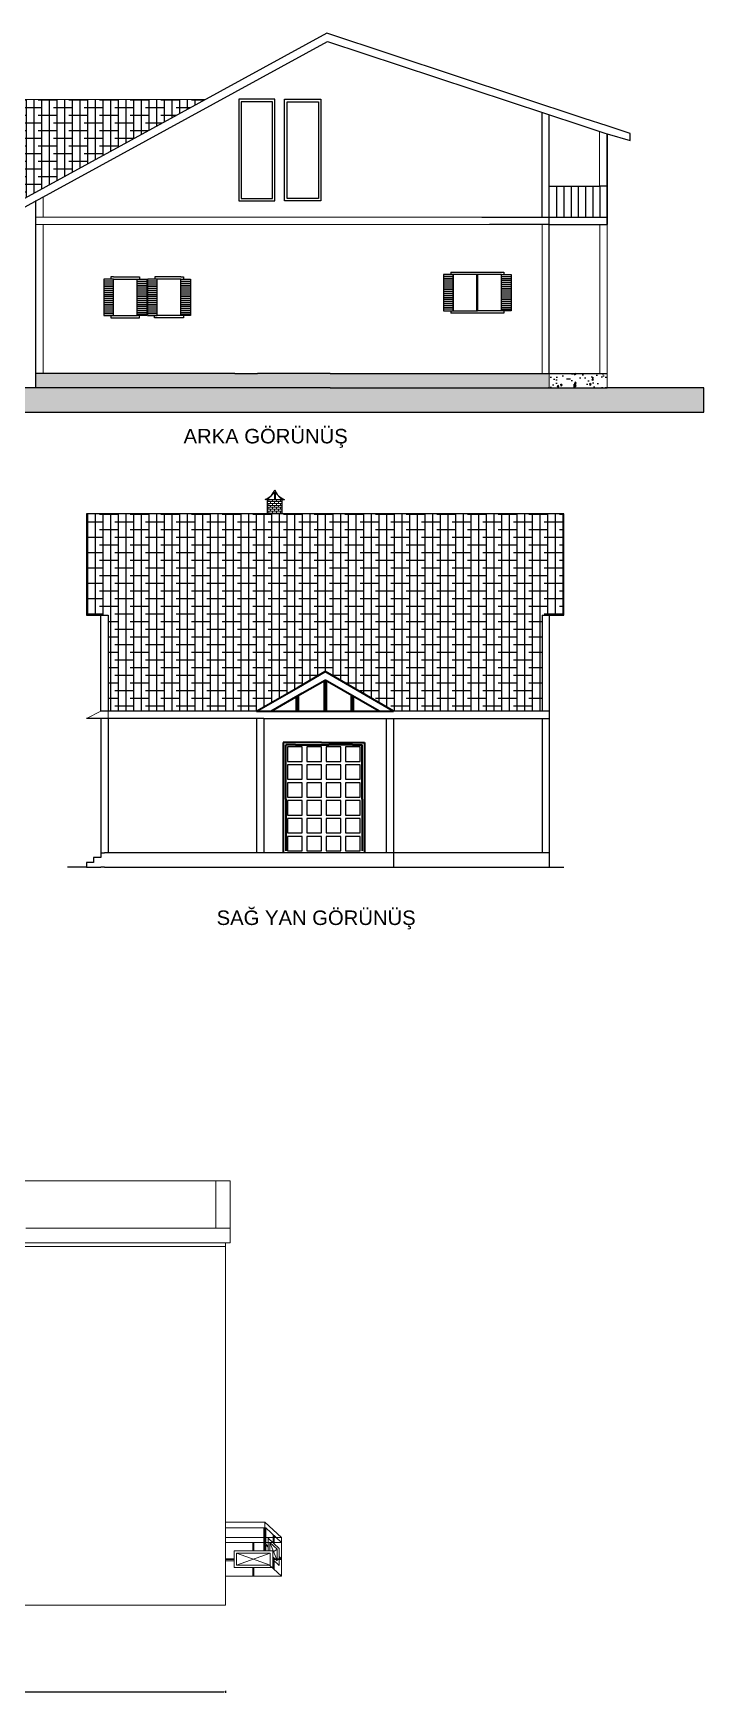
# Model space of a CAD drawing. Header units: millimetres. Extents: x 2100 to 32787, y 24082 to 35493.
# Drawn here: x 10058 to 11446, y 24370 to 27804 of the extents above; entities that cross this region are included whole.
import ezdxf

# ---------------------------------------------------------------- set-up
doc = ezdxf.new("R2010")
doc.units = ezdxf.units.MM
doc.linetypes.add('HIDDEN2', pattern=[4.7625, 3.175, -1.5875])
doc.layers.get('Defpoints').update_dxf_attribs({"color": 231, "linetype": 'HIDDEN2'})
for name, color, linetype in [('TARAMA', 130, 'Continuous'), ('YAZI', 20, 'Continuous'), ('ÖLÇÜ', 181, 'Continuous')]:
    doc.layers.add(name, color=color, linetype=linetype)
doc.styles.add('Annotative', font='arial.ttf')
doc.styles.get("Standard").update_dxf_attribs({"font": 'arial.ttf'})
doc.dimstyles.new('ISO-25', dxfattribs={"dimtxt": 4, "dimasz": 3, "dimexe": 2, "dimexo": 0.625, "dimgap": 3, "dimtad": 1, "dimtxsty": 'Standard', "dimcen": 2.5, "dimadec": 0, "dimazin": 0, "dimtfac": 1, "dimtix": 1, "dimtmove": 0, "dimatfit": 0, "dimfxl": 2, "dimfxlon": 1, "dimarcsym": 0})
pattern_1 = [(90, (-3735.475, 2995.833), (-15.875, 0), []), (180, (-3735.475, 2995.833), (-31.75, -15.875), [39.6875, -23.8125])]
pattern_2 = [(95, (-3735.475, 2995.833), (28.01893, 23.510676), [3.81, -41.91]), (40, (-3735.475, 2995.833), (-32.00369, 22.035346), [3.048, -33.528117]), (145.45144, (-3733.14, 2997.792), (-3.98476, 45.54602), [3.238, -35.61805]), (91.1842, (-3742.66, 3003.017), (44.28205, 32.39068), [5.715, -62.865]), (141.63556, (-3738.97, 3005.716), (-1.41732, 68.56535), [4.857, -53.42712]), (36.18415, (-3742.66, 3003.017), (-1.41732, 68.56535), [4.57199, -50.29195]), (66, (-3737.27, 3004.813), (35.903996, 6.97903), [3.81, -41.91]), (11, (-3737.27, 3004.813), (-17.307985, 34.78824), [3.048, -33.528]), (116.45145, (-3734.28, 3005.395), (18.59601, 41.76727), [3.238, -35.617988]), (82.5, (-3735.475, 2995.833), (-11.521094, 12.394683), [0, -33.1216, 0, -34.036, 0, -33.655]), (52.5, (-3735.475, 2995.833), (-4.717945, 23.6174), [0, -19.4056, 0, -32.3596, 0, -12.827]), (12.5, (-3743.485, 2987.822), (19.9855726, 18.365239), [0, -12.7, 0, -39.624, 0, -52.578]), (2.5, (-3747.077, 2984.23), (17.35278, 24.544479), [0, -16.51, 0, -26.3144, 0, -37.338])]

# ---------------------------------------------------------------- blocks, each defined once
blk = doc.blocks.new('*D2622')
at = {"layer": 'Defpoints', "color": 0, "lineweight": 70, "ltscale": 0.25, "transparency": 16777216}
for p in [(9021, 24551.1), (10456, 24551.1), (10456, 24371.9)]:
    blk.add_point(p, dxfattribs=at)
at = {"layer": 'ÖLÇÜ', "color": 0, "lineweight": -2, "ltscale": 0.25, "transparency": 16777216}
for p, q in [((9021, 24373.9), (9021, 24369.9)), ((9024, 24371.9), (10453, 24371.9)), ((10456, 24373.9), (10456, 24369.9))]:
    blk.add_line(p, q, dxfattribs=at)
at = {"layer": 'ÖLÇÜ', "color": 0, "lineweight": 70, "ltscale": 0.25, "transparency": 16777216}
for points in [[(9024, 24372.4), (9024, 24371.4), (9021, 24371.9)], [(10453, 24372.4), (10453, 24371.4), (10456, 24371.9)]]:
    blk.add_solid(points, dxfattribs=at)
at = {"layer": 'ÖLÇÜ', "color": 0, "lineweight": 5, "ltscale": 0.25, "transparency": 16777216, "insert": (9738.5, 24376.9), "char_height": 4, "attachment_point": 5}
blk.add_mtext('1435', dxfattribs=at)

msp = doc.modelspace()

# ---------------------------------------------------------------- hatches: boundary and pattern name
at = {"layer": 'TARAMA', "lineweight": -2, "ltscale": 0.25, "transparency": 33554687}
h = msp.add_hatch(dxfattribs=at)
h.set_pattern_fill('ANSI38', color=256, scale=5, angle=45)
h.set_pattern_definition(pattern_1)
h.paths.add_polyline_path([(10414.247, 27666.836), (10033.668, 27666.836), (10033.668, 27458.836)])
h = msp.add_hatch(dxfattribs=at)
h.set_pattern_fill('AR-CONC', color=256, scale=0.2, angle=45)
h.set_pattern_definition(pattern_2)
h.paths.add_polyline_path([(11126.468, 27100.069), (10719.468, 27100.069), (10704.468, 27100.069), (10672.468, 27100.069), (10522.468, 27100.069), (10475.468, 27100.069), (10063.468, 27100.069), (10063.468, 27070.069), (10483.468, 27070.069), (10522.468, 27070.069), (10672.468, 27070.069), (11126.468, 27070.069), (11126.468, 27071.517)])
h = msp.add_hatch(dxfattribs=at)
h.set_pattern_fill('AR-CONC', color=256, scale=0.2, angle=45)
h.set_pattern_definition(pattern_2)
h.paths.add_polyline_path([(11246.468, 27100.069), (11126.468, 27100.069), (11126.468, 27070.069), (11246.468, 27070.069)])
h = msp.add_hatch(dxfattribs=at)
h.set_pattern_fill('ESCHER', color=256, scale=1.3, angle=45)
h.set_pattern_definition([(105, (-3735.475, 2995.833), (-28.0184, -28.0184), [36.322, -3.302]), (225, (-3735.475, 2995.833), (38.273845, -10.255446), [36.322, -3.302]), (345, (-3735.475, 2995.833), (28.0184, 28.0184), [36.322, -3.302]), (105, (-3733.14, 2998.168), (-28.0184, -28.0184), [6.604, -33.02]), (345, (-3733.14, 2998.168), (28.0184, 28.0184), [6.604, -33.02]), (105, (-3738.664, 2996.687), (-28.0184, -28.0184), [6.604, -33.02]), (225, (-3738.664, 2996.687), (38.273845, -10.255446), [6.604, -33.02]), (345, (-3734.62, 2992.643), (28.0184, 28.0184), [6.604, -33.02]), (225, (-3734.62, 2992.643), (38.273845, -10.255446), [6.604, -33.02]), (105, (-3744.814, 2986.493), (-28.0184, -28.0184), [6.604, -33.02]), (345, (-3744.814, 2986.493), (28.0184, 28.0184), [6.604, -33.02]), (105, (-3722.717, 2992.414), (-28.0184, -28.0184), [6.604, -33.02]), (225, (-3722.717, 2992.414), (38.273845, -10.255446), [6.604, -33.02]), (345, (-3738.893, 3008.59), (28.0184, 28.0184), [6.604, -33.02]), (225, (-3738.893, 3008.59), (38.273845, -10.255446), [6.604, -33.02]), (45, (-3734.85, 3004.547), (-38.273845, 10.255446), [23.114, -16.51]), (45, (-3726.76, 2996.46), (-38.273845, 10.255446), [23.114, -16.51]), (165, (-3740.374, 3003.066), (-28.0184, -28.0184), [23.114, -16.51]), (165, (-3743.334, 2992.018), (-28.0184, -28.0184), [23.114, -16.51]), (285, (-3739.29, 2987.974), (38.273845, -10.255446), [23.114, -16.51]), (285, (-3728.24, 2990.934), (38.273845, -10.255446), [23.114, -16.51])])
h.paths.add_polyline_path([(11446.468, 27070.069), (11246.468, 27070.069), (10672.468, 27070.069), (10522.468, 27070.069), (10483.468, 27070.069), (10063.468, 27070.069), (9499.899, 27070.069), (9079.899, 27070.069), (9040.899, 27070.069), (8890.899, 27070.069), (8316.899, 27070.069), (8116.899, 27070.069), (8116.899, 27020.069), (8316.899, 27020.069), (11246.468, 27020.069), (11276.468, 27020.069), (11346.468, 27020.069), (11446.468, 27020.069)])
at = {"layer": 'TARAMA', "lineweight": 5, "ltscale": 0.25, "transparency": 33554687}
h = msp.add_hatch(dxfattribs=at)
h.set_pattern_fill('AR-B816', color=256, scale=0.02)
h.set_pattern_definition([(0, (-3735.475, 2995.8328), (0, 4.064), []), (90, (-3735.475, 2995.8328), (-4.064, 4.064), [4.064, -4.064])])
h.paths.add_polyline_path([(10572.968, 26839.369), (10542.968, 26839.369), (10542.968, 26809.369), (10572.968, 26809.369)])
at = {"layer": 'TARAMA', "lineweight": -2, "ltscale": 0.25, "transparency": 33554687}
h = msp.add_hatch(dxfattribs=at)
h.set_pattern_fill('ANSI38', color=256, scale=5, angle=45)
h.set_pattern_definition(pattern_1)
h.paths.add_polyline_path([(11156.468, 26809.369), (10167.968, 26809.369), (10167.968, 26615.069), (10167.968, 26600.069), (10197.968, 26600.069), (10212.968, 26600.069), (10212.968, 26401.169), (10520.468, 26401.169), (10607.071, 26451.169), (10662.218, 26483.008), (10803.968, 26401.169), (11111.468, 26401.169), (11111.468, 26600.069), (11126.468, 26600.069), (11156.468, 26600.069), (11156.468, 26615.069)])

# ---------------------------------------------------------------- linework, layer by layer
at = {"lineweight": 5, "ltscale": 0.25}
for p, q in [((10033.668, 27666.836), (10414.247, 27666.836)), ((11230.468, 27617.39), (11230.468, 27617.567)), ((11230.468, 27487.266), (11230.468, 27601.165)), ((10078.468, 27483.321), (10078.468, 27483.966)), ((10078.468, 27423.369), (10078.468, 27466.13)), ((10986.468, 27423.369), (10063.468, 27423.369)), ((11002.468, 27408.266), (10063.468, 27408.266)), ((10078.468, 27100.069), (10078.468, 27408.266)), ((11111.468, 27100.069), (11111.468, 27408.266)), ((11231.468, 27408.266), (11231.468, 27100.069)), ((11246.468, 27408.266), (11246.468, 27100.069)), ((11126.468, 27100.069), (11126.468, 27071.517)), ((11246.468, 27100.069), (11246.468, 27070.069)), ((10167.968, 26386.169), (10197.968, 26401.169)), ((10212.968, 26401.169), (10212.968, 26386.169)), ((10465.986, 25429.035), (9940.61, 25429.035)), ((10435.986, 25429.035), (10435.986, 25331.298)), ((10465.986, 25331.298), (10465.986, 25429.035)), ((10042.334, 25331.298), (10455.986, 25331.298)), ((10455.986, 25331.298), (10465.986, 25331.298)), ((10465.986, 25331.298), (10465.986, 25301.298)), ((10028.486, 25293.118), (10455.986, 25293.118)), ((10455.986, 25301.298), (10037.763, 25301.298)), ((10455.986, 24551.118), (10455.986, 25301.298)), ((10465.986, 25301.298), (10455.986, 25301.298)), ((10537.572, 24723.048), (10455.986, 24723.048)), ((10539.572, 24711.185), (10455.986, 24711.185)), ((10535.572, 24663.918), (10535.572, 24711.185)), ((10537.572, 24723.048), (10571.845, 24691.118)), ((10537.572, 24723.048), (10537.572, 24713.048)), ((10537.572, 24663.918), (10537.572, 24713.048)), ((10539.572, 24677.424), (10539.572, 24711.185)), ((10539.572, 24711.185), (10571.845, 24681.118)), ((10554.774, 24696.151), (10554.774, 24697.021)), ((10554.774, 24680.141), (10554.774, 24696.151)), ((10556.774, 24678.951), (10556.774, 24695.158)), ((10473.786, 24691.118), (10455.986, 24691.118)), ((10473.786, 24681.118), (10455.986, 24681.118)), ((10571.845, 24691.118), (10473.786, 24691.118)), ((10571.845, 24681.118), (10473.786, 24681.118)), ((10478.786, 24658.918), (10548.786, 24633.918)), ((10548.786, 24658.918), (10478.786, 24633.918)), ((10512.786, 24663.918), (10512.786, 24681.118)), ((10514.786, 24663.918), (10514.786, 24681.118)), ((10539.572, 24677.424), (10544.086, 24673.219)), ((10539.572, 24663.918), (10539.572, 24675.485)), ((10539.572, 24675.485), (10544.086, 24671.279)), ((10548.086, 24663.918), (10548.086, 24680.905)), ((10548.086, 24680.905), (10561.337, 24647.418)), ((10563.194, 24666.83), (10553.786, 24660.585)), ((10571.845, 24691.118), (10571.845, 24681.118)), ((10571.845, 24611.118), (10571.845, 24681.118)), ((10473.786, 24647.418), (10455.986, 24647.418)), ((10473.786, 24645.418), (10455.986, 24645.418)), ((10473.786, 24643.048), (10455.986, 24643.048)), ((10512.786, 24628.918), (10512.786, 24611.118)), ((10514.786, 24628.918), (10514.786, 24611.118)), ((10547.372, 24633.918), (10571.845, 24611.118)), ((10571.845, 24647.418), (10554.045, 24647.418)), ((10571.845, 24645.418), (10554.045, 24645.418)), ((10554.774, 24643.951), (10554.774, 24627.021)), ((10556.774, 24643.24), (10556.774, 24626.151)), ((10562.129, 24645.418), (10563.194, 24642.726)), ((10567.194, 24651.69), (10571.845, 24647.357)), ((10567.194, 24649.751), (10569.698, 24647.418)), ((10473.786, 24611.118), (10455.986, 24611.118)), ((10473.786, 24611.118), (10571.845, 24611.118)), ((9993.486, 24551.118), (10455.986, 24551.118))]:
    msp.add_line(p, q, dxfattribs=at)
at = {"lineweight": -2, "ltscale": 0.25}
for p, q in [((11111.468, 27656.233), (11111.468, 27656.725)), ((11116.468, 27654.608), (11116.468, 27655.072)), ((11111.468, 27423.369), (11111.468, 27640.295)), ((10063.468, 27070.069), (9499.899, 27070.069)), ((11446.468, 27070.069), (11246.468, 27070.069)), ((11446.468, 27020.069), (11446.468, 27070.069)), ((8316.899, 27020.069), (11246.468, 27020.069)), ((11246.468, 27020.069), (11276.468, 27020.069)), ((11276.468, 27020.069), (11346.468, 27020.069)), ((11346.468, 27020.069), (11446.468, 27020.069)), ((10542.968, 26839.369), (10537.968, 26839.369)), ((10557.968, 26854.369), (10542.968, 26839.369)), ((10542.968, 26809.369), (10542.968, 26839.369)), ((10542.968, 26839.369), (10572.968, 26839.369)), ((10557.968, 26839.369), (10557.968, 26854.369)), ((10572.968, 26839.369), (10557.968, 26854.369)), ((10572.968, 26839.369), (10572.968, 26809.369)), ((10572.968, 26839.369), (10577.968, 26839.369)), ((11156.468, 26809.369), (10167.968, 26809.369)), ((10167.968, 26809.369), (10167.968, 26615.069)), ((11156.468, 26615.069), (11156.468, 26809.369)), ((10167.968, 26615.069), (10167.968, 26600.069)), ((10167.968, 26600.069), (10197.968, 26600.069)), ((10197.968, 26401.169), (10197.968, 26600.069)), ((10197.968, 26600.069), (10212.968, 26600.069)), ((10212.968, 26600.069), (10212.968, 26401.169)), ((11111.468, 26600.069), (11111.468, 26401.169)), ((11111.468, 26600.069), (11126.468, 26600.069)), ((11126.468, 26600.069), (11126.468, 26401.169)), ((11126.468, 26600.069), (11156.468, 26600.069)), ((11156.468, 26600.069), (11156.468, 26615.069)), ((10197.968, 26386.169), (10167.968, 26386.169)), ((10212.968, 26401.169), (10197.968, 26401.169)), ((10212.968, 26386.169), (10197.968, 26386.169)), ((10197.968, 26386.169), (10197.968, 26108.169)), ((10520.468, 26401.169), (10212.968, 26401.169)), ((10520.468, 26386.169), (10212.968, 26386.169)), ((10212.968, 26386.169), (10212.968, 26108.169)), ((10535.468, 26401.169), (10520.468, 26401.169)), ((10520.468, 26386.169), (10520.468, 26108.169)), ((10535.468, 26386.169), (10520.468, 26386.169)), ((10803.968, 26401.169), (10535.468, 26401.169)), ((10535.468, 26386.169), (10803.968, 26386.169)), ((10535.468, 26386.169), (10535.468, 26108.169)), ((10788.968, 26386.169), (10788.968, 26108.169)), ((11126.468, 26401.169), (10803.968, 26401.169)), ((10803.968, 26386.169), (10900.857, 26386.169)), ((10803.968, 26386.169), (10803.968, 26108.169)), ((10900.857, 26386.169), (11126.468, 26386.169)), ((11111.468, 26386.169), (11111.468, 26108.169)), ((11126.468, 26401.169), (11126.468, 26078.169)), ((10197.968, 26108.169), (10205.468, 26108.169)), ((10197.968, 26108.169), (10197.968, 26098.169)), ((11126.468, 26108.169), (10205.468, 26108.169)), ((10803.968, 26108.169), (10803.968, 26078.169)), ((10167.968, 26078.169), (10129.161, 26078.169)), ((10182.968, 26088.169), (10167.968, 26088.169)), ((10167.968, 26088.169), (10167.968, 26078.169)), ((10167.968, 26078.169), (10197.968, 26078.169)), ((10197.968, 26098.169), (10182.968, 26098.169)), ((10182.968, 26098.169), (10182.968, 26088.169)), ((10205.468, 26078.169), (10197.968, 26078.169)), ((10205.468, 26078.169), (11126.468, 26078.169)), ((11126.468, 26078.169), (11156.468, 26078.169))]:
    msp.add_line(p, q, dxfattribs=at)
at = {"ltscale": 0.25}
for p, q in [((11126.468, 27100.069), (11126.468, 27635.632)), ((11241.572, 27597.557), (11246.468, 27595.966)), ((10672.468, 27100.069), (10522.468, 27100.069)), ((11126.468, 27070.069), (11126.468, 27071.517))]:
    msp.add_line(p, q, dxfattribs=at)
at = {"lineweight": 25, "ltscale": 0.25}
for p, q in [((11246.468, 27595.966), (11246.468, 27408.266)), ((11246.468, 27487.266), (11246.468, 27595.966)), ((10063.468, 27475.123), (10063.468, 27475.651)), ((11127.468, 27487.266), (11230.468, 27487.266)), ((11141.468, 27487.266), (11141.468, 27423.369)), ((11156.468, 27487.266), (11156.468, 27423.369)), ((11171.468, 27487.266), (11171.468, 27423.369)), ((11186.468, 27487.266), (11186.468, 27423.369)), ((11201.468, 27487.266), (11201.468, 27423.369)), ((11216.468, 27487.266), (11216.468, 27423.369)), ((11232.468, 27487.266), (11230.468, 27487.266)), ((11231.468, 27486.266), (11231.468, 27423.369)), ((11246.468, 27487.266), (11232.468, 27487.266)), ((11246.468, 27408.266), (11246.468, 27487.266)), ((10063.468, 27408.369), (10063.468, 27457.815)), ((10063.468, 27070.069), (10063.468, 27408.369)), ((10986.468, 27423.369), (11246.468, 27423.369)), ((11126.468, 27408.266), (11002.468, 27408.266)), ((11126.468, 27408.266), (11246.468, 27408.266)), ((10927.658, 27304.827), (10907.658, 27304.827)), ((10907.658, 27304.827), (10907.658, 27229.827)), ((10922.658, 27309.827), (11027.658, 27309.827)), ((10922.658, 27309.827), (10922.658, 27304.827)), ((10977.658, 27304.827), (10927.658, 27304.827)), ((10927.658, 27304.827), (10927.658, 27229.827)), ((10927.658, 27229.827), (10927.658, 27304.827)), ((10976.658, 27229.827), (10976.658, 27304.827)), ((11027.658, 27304.827), (10977.658, 27304.827)), ((10978.658, 27229.827), (10978.658, 27304.827)), ((11027.658, 27309.827), (11032.658, 27309.827)), ((11027.658, 27229.827), (11027.658, 27304.827)), ((11027.658, 27304.827), (11047.658, 27304.827)), ((11032.658, 27309.827), (11032.658, 27304.827)), ((11047.658, 27304.827), (11047.658, 27229.827)), ((10223.81, 27295.069), (10203.81, 27295.069)), ((10203.81, 27295.069), (10203.81, 27220.069)), ((10223.81, 27291.069), (10203.81, 27291.069)), ((10223.81, 27287.069), (10203.81, 27287.069)), ((10223.81, 27283.069), (10203.81, 27283.069)), ((10223.81, 27279.069), (10203.81, 27279.069)), ((10223.81, 27275.069), (10203.81, 27275.069)), ((10223.81, 27271.069), (10203.81, 27271.069)), ((10223.81, 27300.069), (10218.81, 27300.069)), ((10218.81, 27300.069), (10218.81, 27295.069)), ((10223.81, 27300.069), (10272.81, 27300.069)), ((10223.81, 27220.069), (10223.81, 27295.069)), ((10223.81, 27295.069), (10272.81, 27295.069)), ((10272.81, 27300.069), (10277.81, 27300.069)), ((10272.81, 27220.069), (10272.81, 27295.069)), ((10272.81, 27220.069), (10272.81, 27295.069)), ((10272.81, 27295.069), (10292.81, 27295.069)), ((10272.81, 27291.069), (10292.81, 27291.069)), ((10272.81, 27287.069), (10292.81, 27287.069)), ((10272.81, 27283.069), (10292.81, 27283.069)), ((10272.81, 27279.069), (10292.81, 27279.069)), ((10272.81, 27275.069), (10292.81, 27275.069)), ((10272.81, 27271.069), (10292.81, 27271.069)), ((10277.81, 27300.069), (10277.81, 27295.069)), ((10292.81, 27295.069), (10292.81, 27220.069)), ((10314.81, 27295.069), (10294.81, 27295.069)), ((10294.81, 27295.069), (10294.81, 27220.069)), ((10314.81, 27291.069), (10294.81, 27291.069)), ((10314.81, 27287.069), (10294.81, 27287.069)), ((10314.81, 27283.069), (10294.81, 27283.069)), ((10314.81, 27279.069), (10294.81, 27279.069)), ((10314.81, 27275.069), (10294.81, 27275.069)), ((10314.81, 27271.069), (10294.81, 27271.069)), ((10314.81, 27300.069), (10309.81, 27300.069)), ((10309.81, 27300.069), (10309.81, 27295.069)), ((10363.81, 27300.069), (10314.81, 27300.069)), ((10314.81, 27220.069), (10314.81, 27295.069)), ((10363.81, 27295.069), (10314.81, 27295.069)), ((10314.81, 27220.069), (10314.81, 27295.069)), ((10363.81, 27300.069), (10368.81, 27300.069)), ((10363.81, 27220.069), (10363.81, 27295.069)), ((10363.81, 27295.069), (10383.81, 27295.069)), ((10363.81, 27291.069), (10383.81, 27291.069)), ((10363.81, 27287.069), (10383.81, 27287.069)), ((10363.81, 27283.069), (10383.81, 27283.069)), ((10363.81, 27279.069), (10383.81, 27279.069)), ((10363.81, 27275.069), (10383.81, 27275.069)), ((10363.81, 27271.069), (10383.81, 27271.069)), ((10368.81, 27300.069), (10368.81, 27295.069)), ((10383.81, 27295.069), (10383.81, 27220.069)), ((10927.658, 27300.827), (10907.658, 27300.827)), ((10927.658, 27296.827), (10907.658, 27296.827)), ((10927.658, 27292.827), (10907.658, 27292.827)), ((10927.658, 27288.827), (10907.658, 27288.827)), ((10927.658, 27284.827), (10907.658, 27284.827)), ((10927.658, 27280.827), (10907.658, 27280.827)), ((10927.658, 27276.827), (10907.658, 27276.827)), ((10927.658, 27272.827), (10907.658, 27272.827)), ((10927.658, 27268.827), (10907.658, 27268.827)), ((11027.658, 27300.827), (11047.658, 27300.827)), ((11027.658, 27296.827), (11047.658, 27296.827)), ((11027.658, 27292.827), (11047.658, 27292.827)), ((11027.658, 27288.827), (11047.658, 27288.827)), ((11027.658, 27284.827), (11047.658, 27284.827)), ((11027.658, 27280.827), (11047.658, 27280.827)), ((11027.658, 27276.827), (11047.658, 27276.827)), ((11027.658, 27272.827), (11047.658, 27272.827)), ((11027.658, 27268.827), (11047.658, 27268.827)), ((10223.81, 27267.069), (10203.81, 27267.069)), ((10223.81, 27263.069), (10203.81, 27263.069)), ((10223.81, 27259.069), (10203.81, 27259.069)), ((10223.81, 27255.069), (10203.81, 27255.069)), ((10223.81, 27251.069), (10203.81, 27251.069)), ((10223.81, 27247.069), (10203.81, 27247.069)), ((10223.81, 27243.069), (10203.81, 27243.069)), ((10223.81, 27239.069), (10203.81, 27239.069)), ((10223.81, 27235.069), (10203.81, 27235.069)), ((10272.81, 27267.069), (10292.81, 27267.069)), ((10272.81, 27263.069), (10292.81, 27263.069)), ((10272.81, 27259.069), (10292.81, 27259.069)), ((10272.81, 27255.069), (10292.81, 27255.069)), ((10272.81, 27251.069), (10292.81, 27251.069)), ((10272.81, 27247.069), (10292.81, 27247.069)), ((10272.81, 27243.069), (10292.81, 27243.069)), ((10272.81, 27239.069), (10292.81, 27239.069)), ((10272.81, 27235.069), (10292.81, 27235.069)), ((10314.81, 27267.069), (10294.81, 27267.069)), ((10314.81, 27263.069), (10294.81, 27263.069)), ((10314.81, 27259.069), (10294.81, 27259.069)), ((10314.81, 27255.069), (10294.81, 27255.069)), ((10314.81, 27251.069), (10294.81, 27251.069)), ((10314.81, 27247.069), (10294.81, 27247.069)), ((10314.81, 27243.069), (10294.81, 27243.069)), ((10314.81, 27239.069), (10294.81, 27239.069)), ((10314.81, 27235.069), (10294.81, 27235.069)), ((10363.81, 27267.069), (10383.81, 27267.069)), ((10363.81, 27263.069), (10383.81, 27263.069)), ((10363.81, 27259.069), (10383.81, 27259.069)), ((10363.81, 27255.069), (10383.81, 27255.069)), ((10363.81, 27251.069), (10383.81, 27251.069)), ((10363.81, 27247.069), (10383.81, 27247.069)), ((10363.81, 27243.069), (10383.81, 27243.069)), ((10363.81, 27239.069), (10383.81, 27239.069)), ((10363.81, 27235.069), (10383.81, 27235.069)), ((10927.658, 27264.827), (10907.658, 27264.827)), ((10927.658, 27260.827), (10907.658, 27260.827)), ((10927.658, 27256.827), (10907.658, 27256.827)), ((10927.658, 27252.827), (10907.658, 27252.827)), ((10927.658, 27248.827), (10907.658, 27248.827)), ((10927.658, 27244.827), (10907.658, 27244.827)), ((10927.658, 27240.827), (10907.658, 27240.827)), ((10927.658, 27236.827), (10907.658, 27236.827)), ((11027.658, 27264.827), (11047.658, 27264.827)), ((11027.658, 27260.827), (11047.658, 27260.827)), ((11027.658, 27256.827), (11047.658, 27256.827)), ((11027.658, 27252.827), (11047.658, 27252.827)), ((11027.658, 27248.827), (11047.658, 27248.827)), ((11027.658, 27244.827), (11047.658, 27244.827)), ((11027.658, 27240.827), (11047.658, 27240.827)), ((11027.658, 27236.827), (11047.658, 27236.827)), ((10223.81, 27231.069), (10203.81, 27231.069)), ((10223.81, 27227.069), (10203.81, 27227.069)), ((10223.81, 27223.069), (10203.81, 27223.069)), ((10203.81, 27220.069), (10223.81, 27220.069)), ((10218.81, 27220.069), (10218.81, 27215.069)), ((10218.81, 27215.069), (10272.81, 27215.069)), ((10223.81, 27220.069), (10273.81, 27220.069)), ((10272.81, 27231.069), (10292.81, 27231.069)), ((10272.81, 27227.069), (10292.81, 27227.069)), ((10272.81, 27223.069), (10292.81, 27223.069)), ((10292.81, 27220.069), (10272.81, 27220.069)), ((10272.81, 27215.069), (10277.81, 27215.069)), ((10277.81, 27215.069), (10277.81, 27220.069)), ((10314.81, 27231.069), (10294.81, 27231.069)), ((10314.81, 27227.069), (10294.81, 27227.069)), ((10314.81, 27223.069), (10294.81, 27223.069)), ((10294.81, 27220.069), (10314.81, 27220.069)), ((10308.81, 27215.069), (10308.81, 27220.069)), ((10313.81, 27215.069), (10308.81, 27215.069)), ((10363.81, 27220.069), (10313.81, 27220.069)), ((10368.81, 27215.069), (10313.81, 27215.069)), ((10363.81, 27231.069), (10383.81, 27231.069)), ((10363.81, 27227.069), (10383.81, 27227.069)), ((10363.81, 27223.069), (10383.81, 27223.069)), ((10383.81, 27220.069), (10363.81, 27220.069)), ((10368.81, 27220.069), (10368.81, 27215.069)), ((10927.658, 27232.827), (10907.658, 27232.827)), ((10907.658, 27229.827), (10927.658, 27229.827)), ((10922.658, 27229.827), (10922.658, 27224.827)), ((10927.658, 27224.827), (10922.658, 27224.827)), ((10927.658, 27229.827), (10977.658, 27229.827)), ((11032.658, 27224.827), (10927.658, 27224.827)), ((11027.658, 27229.827), (10977.658, 27229.827)), ((11027.658, 27232.827), (11047.658, 27232.827)), ((11047.658, 27229.827), (11027.658, 27229.827)), ((11032.658, 27229.827), (11032.658, 27224.827)), ((10475.468, 27100.069), (10063.468, 27100.069)), ((10475.468, 27100.069), (10522.468, 27100.069)), ((10672.468, 27100.069), (10704.468, 27100.069)), ((10704.468, 27100.069), (10719.468, 27100.069)), ((10719.468, 27100.069), (11246.468, 27100.069)), ((10483.468, 27070.069), (10063.468, 27070.069)), ((10522.468, 27070.069), (10483.468, 27070.069)), ((10672.468, 27070.069), (10522.468, 27070.069)), ((10672.468, 27070.069), (11246.468, 27070.069)), ((10614.718, 26327.169), (10584.718, 26327.169)), ((10584.718, 26327.169), (10584.718, 26297.169)), ((10614.718, 26297.169), (10614.718, 26327.169)), ((10654.718, 26327.169), (10624.718, 26327.169)), ((10624.718, 26327.169), (10624.718, 26297.169)), ((10654.718, 26297.169), (10654.718, 26327.169)), ((10694.718, 26327.169), (10664.718, 26327.169)), ((10664.718, 26327.169), (10664.718, 26297.169)), ((10694.718, 26297.169), (10694.718, 26327.169)), ((10734.718, 26327.169), (10704.718, 26327.169)), ((10704.718, 26327.169), (10704.718, 26297.169)), ((10734.718, 26297.169), (10734.718, 26327.169)), ((10584.718, 26297.169), (10614.718, 26297.169)), ((10614.718, 26290.169), (10584.718, 26290.169)), ((10584.718, 26290.169), (10584.718, 26260.169)), ((10614.718, 26260.169), (10614.718, 26290.169)), ((10624.718, 26297.169), (10654.718, 26297.169)), ((10654.718, 26290.169), (10624.718, 26290.169)), ((10624.718, 26290.169), (10624.718, 26260.169)), ((10654.718, 26260.169), (10654.718, 26290.169)), ((10664.718, 26297.169), (10694.718, 26297.169)), ((10694.718, 26290.169), (10664.718, 26290.169)), ((10664.718, 26290.169), (10664.718, 26260.169)), ((10694.718, 26260.169), (10694.718, 26290.169)), ((10704.718, 26297.169), (10734.718, 26297.169)), ((10734.718, 26290.169), (10704.718, 26290.169)), ((10704.718, 26290.169), (10704.718, 26260.169)), ((10734.718, 26260.169), (10734.718, 26290.169)), ((10584.718, 26260.169), (10614.718, 26260.169)), ((10614.718, 26253.169), (10584.718, 26253.169)), ((10584.718, 26253.169), (10584.718, 26223.169)), ((10614.718, 26223.169), (10614.718, 26253.169)), ((10624.718, 26260.169), (10654.718, 26260.169)), ((10654.718, 26253.169), (10624.718, 26253.169)), ((10624.718, 26253.169), (10624.718, 26223.169)), ((10654.718, 26223.169), (10654.718, 26253.169)), ((10664.718, 26260.169), (10694.718, 26260.169)), ((10694.718, 26253.169), (10664.718, 26253.169)), ((10664.718, 26253.169), (10664.718, 26223.169)), ((10694.718, 26223.169), (10694.718, 26253.169)), ((10704.718, 26260.169), (10734.718, 26260.169)), ((10734.718, 26253.169), (10704.718, 26253.169)), ((10704.718, 26253.169), (10704.718, 26223.169)), ((10734.718, 26223.169), (10734.718, 26253.169)), ((10584.718, 26223.169), (10614.718, 26223.169)), ((10614.718, 26216.169), (10584.718, 26216.169)), ((10584.718, 26216.169), (10584.718, 26186.169)), ((10614.718, 26186.169), (10614.718, 26216.169)), ((10624.718, 26223.169), (10654.718, 26223.169)), ((10654.718, 26216.169), (10624.718, 26216.169)), ((10624.718, 26216.169), (10624.718, 26186.169)), ((10654.718, 26186.169), (10654.718, 26216.169)), ((10664.718, 26223.169), (10694.718, 26223.169)), ((10694.718, 26216.169), (10664.718, 26216.169)), ((10664.718, 26216.169), (10664.718, 26186.169)), ((10694.718, 26186.169), (10694.718, 26216.169)), ((10704.718, 26223.169), (10734.718, 26223.169)), ((10734.718, 26216.169), (10704.718, 26216.169)), ((10704.718, 26216.169), (10704.718, 26186.169)), ((10734.718, 26186.169), (10734.718, 26216.169)), ((10584.718, 26186.169), (10614.718, 26186.169)), ((10614.718, 26179.169), (10584.718, 26179.169)), ((10584.718, 26179.169), (10584.718, 26149.169)), ((10614.718, 26149.169), (10614.718, 26179.169)), ((10624.718, 26186.169), (10654.718, 26186.169)), ((10654.718, 26179.169), (10624.718, 26179.169)), ((10624.718, 26179.169), (10624.718, 26149.169)), ((10654.718, 26149.169), (10654.718, 26179.169)), ((10664.718, 26186.169), (10694.718, 26186.169)), ((10694.718, 26179.169), (10664.718, 26179.169)), ((10664.718, 26179.169), (10664.718, 26149.169)), ((10694.718, 26149.169), (10694.718, 26179.169)), ((10704.718, 26186.169), (10734.718, 26186.169)), ((10734.718, 26179.169), (10704.718, 26179.169)), ((10704.718, 26179.169), (10704.718, 26149.169)), ((10734.718, 26149.169), (10734.718, 26179.169)), ((10584.718, 26149.169), (10614.718, 26149.169)), ((10614.718, 26142.169), (10584.718, 26142.169)), ((10584.718, 26142.169), (10584.718, 26112.169)), ((10614.718, 26112.169), (10614.718, 26142.169)), ((10624.718, 26149.169), (10654.718, 26149.169)), ((10654.718, 26142.169), (10624.718, 26142.169)), ((10624.718, 26142.169), (10624.718, 26112.169)), ((10654.718, 26112.169), (10654.718, 26142.169)), ((10664.718, 26149.169), (10694.718, 26149.169)), ((10694.718, 26142.169), (10664.718, 26142.169)), ((10664.718, 26142.169), (10664.718, 26112.169)), ((10694.718, 26112.169), (10694.718, 26142.169)), ((10704.718, 26149.169), (10734.718, 26149.169)), ((10734.718, 26142.169), (10704.718, 26142.169)), ((10704.718, 26142.169), (10704.718, 26112.169)), ((10734.718, 26112.169), (10734.718, 26142.169)), ((10584.718, 26112.169), (10614.718, 26112.169)), ((10624.718, 26112.169), (10654.718, 26112.169)), ((10664.718, 26112.169), (10694.718, 26112.169)), ((10704.718, 26112.169), (10734.718, 26112.169))]:
    msp.add_line(p, q, dxfattribs=at)
at = {"lineweight": 35, "ltscale": 0.25}
for p, q in [((10557.968, 26854.369), (10557.968, 26839.369)), ((10607.071, 26451.169), (10662.218, 26483.008)), ((10803.968, 26401.169), (10662.218, 26483.008)), ((10520.468, 26401.169), (10607.071, 26451.169)), ((10614.571, 26438.178), (10662.218, 26465.688)), ((10660.218, 26464.533), (10660.218, 26401.169)), ((10773.968, 26401.169), (10662.218, 26465.688)), ((10664.218, 26464.533), (10664.218, 26401.169)), ((10550.468, 26401.169), (10614.571, 26438.178)), ((10603.343, 26401.169), (10603.343, 26431.696)), ((10607.343, 26401.169), (10607.343, 26434.006)), ((10717.093, 26401.169), (10717.093, 26434.006)), ((10721.093, 26401.169), (10721.093, 26431.696)), ((10520.468, 26401.169), (10550.468, 26401.169)), ((10550.468, 26401.169), (10660.218, 26401.169)), ((10660.218, 26401.169), (10664.218, 26401.169)), ((10664.218, 26401.169), (10773.968, 26401.169)), ((10773.968, 26401.169), (10803.968, 26401.169)), ((10595.718, 26336.341), (10575.718, 26336.341)), ((10575.718, 26336.341), (10575.718, 26214.441)), ((10600.718, 26331.341), (10580.718, 26331.341)), ((10580.718, 26219.441), (10580.718, 26331.341)), ((10654.718, 26336.341), (10595.718, 26336.341)), ((10600.718, 26331.341), (10649.718, 26331.341)), ((10649.718, 26331.341), (10669.718, 26331.341)), ((10654.718, 26336.341), (10664.718, 26336.341)), ((10664.718, 26336.341), (10723.718, 26336.341)), ((10718.718, 26331.341), (10669.718, 26331.341)), ((10718.718, 26331.341), (10738.718, 26331.341)), ((10723.718, 26336.341), (10743.718, 26336.341)), ((10738.718, 26219.441), (10738.718, 26331.341)), ((10743.718, 26336.341), (10743.718, 26214.441)), ((10575.718, 26214.441), (10575.718, 26108.169)), ((10580.718, 26219.441), (10580.718, 26112.169)), ((10738.718, 26219.441), (10738.718, 26112.169)), ((10743.718, 26214.441), (10743.718, 26108.169))]:
    msp.add_line(p, q, dxfattribs=at)
at = {"ltscale": 0.25}
msp.add_lwpolyline([(11246.468, 27595.966), (11294.021, 27581.918), (11294.021, 27596.918), (11246.468, 27612.369), (11198.915, 27627.82), (10665.483, 27804.146), (9995.538, 27437.997), (9973.672, 27425.876), (9951.807, 27413.756), (9951.807, 27395.92), (9959.288, 27400.067), (10003.019, 27424.308), (10667.019, 27787.208), (11194.019, 27613.008), (11241.572, 27597.557)], dxfattribs=at)
at = {"lineweight": 25, "ltscale": 0.25}
for points in [[(10558.468, 27457.345), (10558.468, 27667.345), (10483.468, 27667.345), (10483.468, 27457.345)], [(10553.468, 27462.345), (10553.468, 27662.345), (10488.468, 27662.345), (10488.468, 27462.345)], [(10578.468, 27457.345), (10578.468, 27667.345), (10653.468, 27667.345), (10653.468, 27457.345)], [(10583.468, 27462.345), (10583.468, 27662.345), (10648.468, 27662.345), (10648.468, 27462.345)]]:
    msp.add_lwpolyline(points, close=True, dxfattribs=at)
at = {"lineweight": 5, "ltscale": 0.25}
for points in [[(10473.786, 24628.918), (10553.786, 24628.918), (10553.786, 24663.918), (10473.786, 24663.918)], [(10478.786, 24633.918), (10548.786, 24633.918), (10548.786, 24658.918), (10478.786, 24658.918)]]:
    msp.add_lwpolyline(points, close=True, dxfattribs=at)
for points in [[(10567.194, 24668.57), (10544.086, 24690.099), (10544.086, 24663.918)], [(10563.194, 24647.418), (10563.194, 24666.83), (10548.086, 24680.905), (10548.086, 24663.918)], [(10567.194, 24647.418), (10567.194, 24668.814)], [(10553.786, 24651.49), (10558.158, 24647.418)], [(10553.786, 24646.024), (10567.194, 24633.532), (10567.194, 24645.418)], [(10560.305, 24645.418), (10563.194, 24642.726), (10563.194, 24645.418)]]:
    msp.add_lwpolyline(points, dxfattribs=at)
at = {"lineweight": 25, "ltscale": 0.25}
for centre, start, end in [((11230.468, 27486.266), 0, 90), ((11232.468, 27486.266), 90, 180)]:
    msp.add_arc(centre, 1, start, end, dxfattribs=at)
at = {"lineweight": -2, "ltscale": 0.25}
for centre, start, end in [((10528.468, 26868.869), 287.850661, 342.149339), ((10587.469, 26868.869), 197.850661, 252.149339)]:
    msp.add_arc(centre, 30.992, start, end, dxfattribs=at)

# ---------------------------------------------------------------- texts
at = {"layer": 'YAZI', "lineweight": 5, "ltscale": 0.25, "char_height": 30, "width": 1010.80416, "attachment_point": 1, "style": 'Annotative'}
for s, insert in [('ARKA GÖRÜNÜŞ', (10369.169, 26985.308)), ('SAĞ YAN GÖRÜNÜŞ', (10437.645, 25988.728))]:
    msp.add_mtext(s, dxfattribs=dict(at, insert=insert))

# ---------------------------------------------------------------- dimensions: what is measured, and where the dimension line sits
at = {"layer": 'ÖLÇÜ', "lineweight": 5, "ltscale": 0.25}
dim = msp.add_linear_dim(base=(10455.986, 24371.891), p1=(9020.986, 24551.118), p2=(10455.986, 24551.118), dimstyle='ISO-25', dxfattribs=at)
dim.commit()
dim.dimension.update_dxf_attribs({"geometry": '*D2622', "text_midpoint": (9738.486, 24376.935)})

doc.saveas('drawing.dxf')
